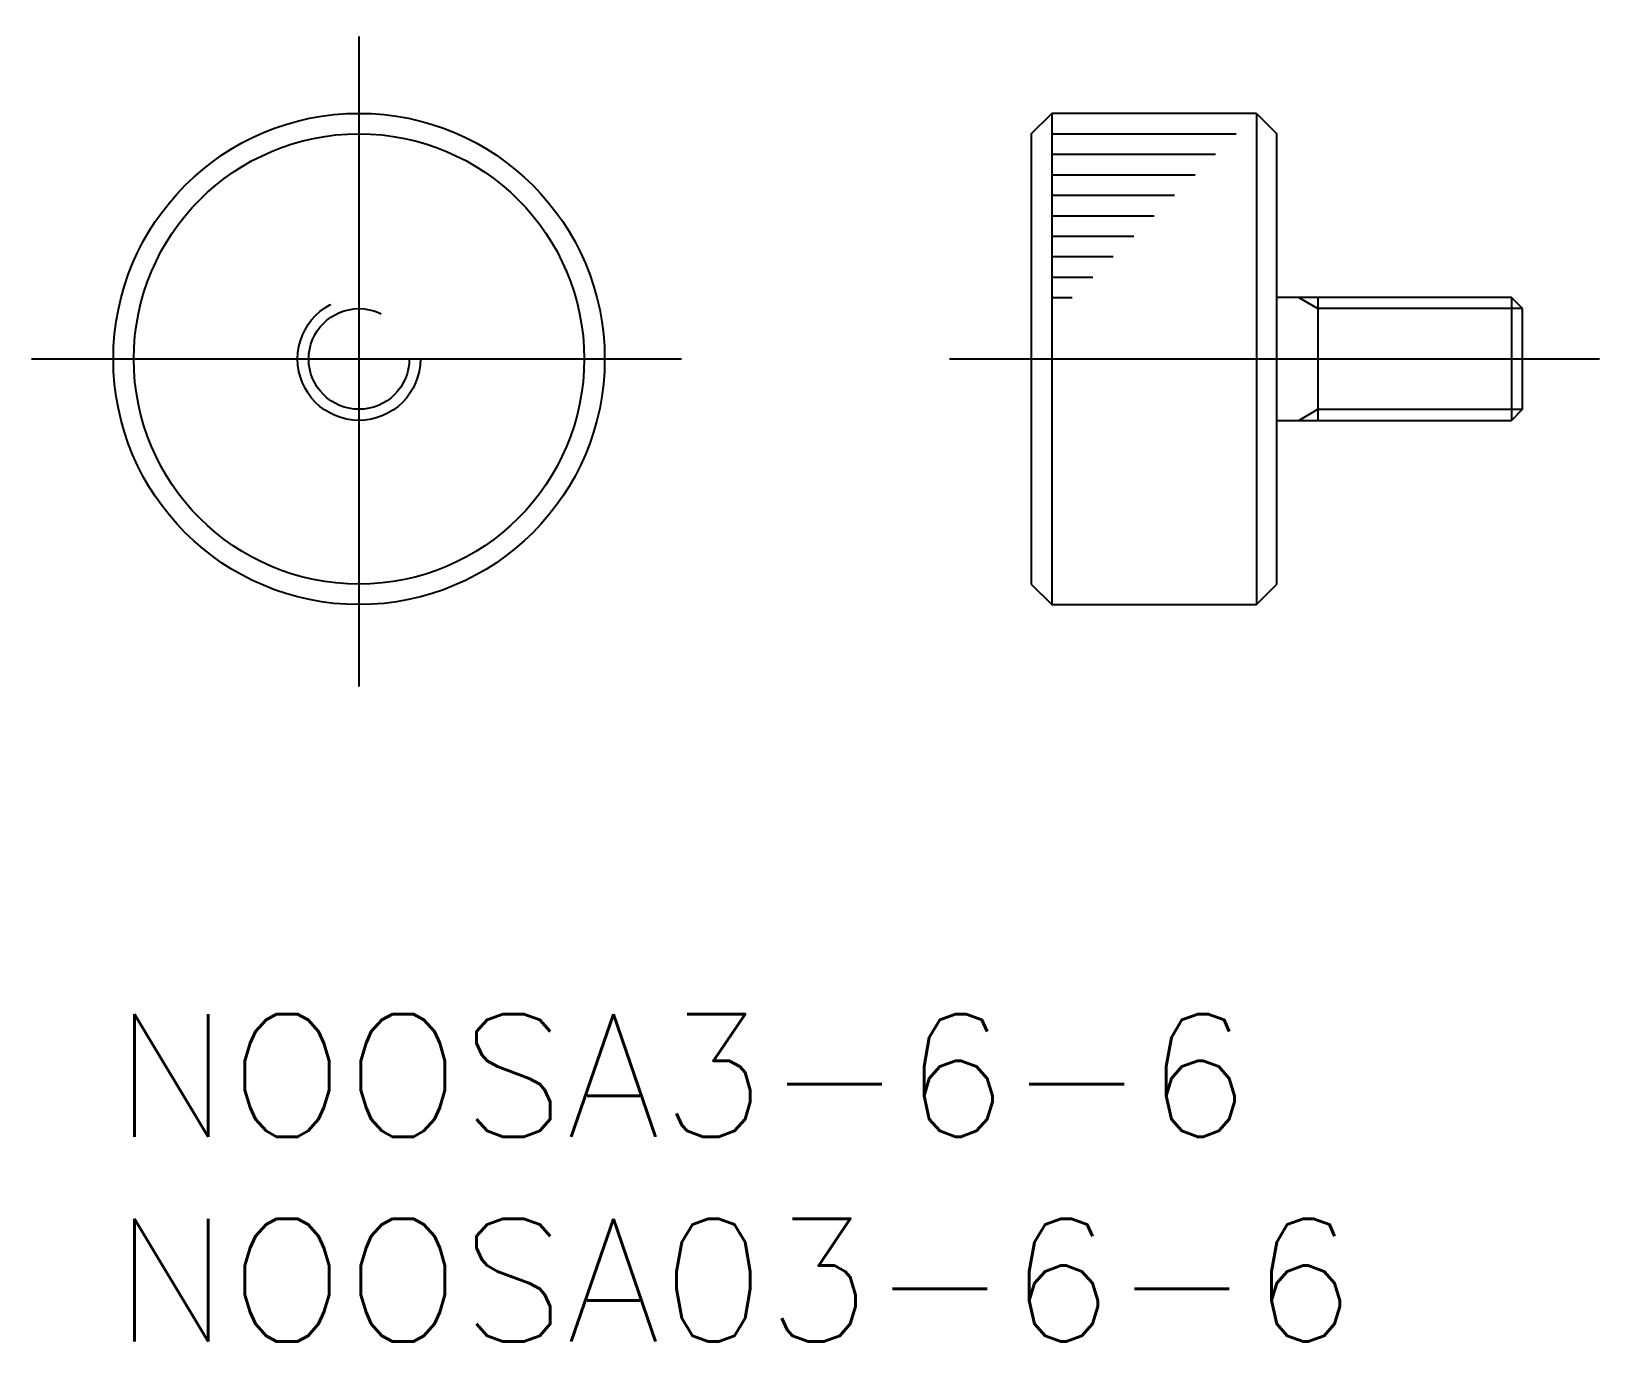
# Model space of a CAD drawing. Extents: x -2 to 36.4, y -8 to 24.
import ezdxf

# ---------------------------------------------------------------- set-up
doc = ezdxf.new("R2010")
doc.units = 0
doc.header["$LTSCALE"] = 0.5
doc.linetypes.add('CENTER', pattern=[50.8, 31.75, -6.35, 6.35, -6.35])
doc.linetypes.add('DASHED', pattern=[19.05, 12.7, -6.35])
for name, color, linetype in [('MSM_CENTER', 1, 'CENTER'), ('MSM_CONTINUOUS', 7, 'CONTINUOUS'), ('MSM_DASHED', 4, 'DASHED'), ('MSM_NARROW', 5, 'CONTINUOUS'), ('MSM_PART_NUMBER', 7, 'CONTINUOUS')]:
    doc.layers.add(name, color=color, linetype=linetype)
doc.styles.get("Standard").update_dxf_attribs({"font": 'txt.shx', "height": 3, "bigfont": 'bigfont.shx'})

# ---------------------------------------------------------------- blocks, each defined once
blk = doc.blocks.new('*U2')
at = {"layer": 'MSM_PART_NUMBER'}
blk.add_text('NOOSA3-6-6', height=3, dxfattribs=at).set_placement((0, -3))
blk = doc.blocks.new('*U3')
at = {"layer": 'MSM_PART_NUMBER'}
blk.add_text('NOOSA03-6-6', height=3, dxfattribs=at).set_placement((0, -8))

msp = doc.modelspace()

# ---------------------------------------------------------------- linework, layer by layer
at = {"layer": 'MSM_CENTER'}
for p, q in [((6, 8), (6, 24)), ((-2, 16), (14, 16)), ((20.421, 16), (36.421, 16))]:
    msp.add_line(p, q, dxfattribs=at)
at = {"layer": 'MSM_CONTINUOUS'}
for p, q in [((22.421, 21.5), (22.921, 22)), ((22.921, 22), (22.921, 10)), ((27.921, 22), (22.921, 22)), ((27.921, 22), (27.921, 10)), ((27.921, 22), (28.421, 21.5)), ((22.421, 21.5), (22.421, 10.5)), ((28.421, 10.5), (28.421, 21.5)), ((34.15, 17.5), (28.421, 17.5)), ((29.421, 17.5), (29.421, 14.5)), ((34.421, 17.229), (34.15, 17.5)), ((34.15, 17.5), (34.15, 14.5)), ((34.421, 14.771), (34.421, 17.229)), ((34.421, 14.771), (34.15, 14.5)), ((28.421, 14.5), (34.15, 14.5)), ((22.421, 10.5), (22.921, 10)), ((27.921, 10), (28.421, 10.5)), ((22.921, 10), (27.921, 10))]:
    msp.add_line(p, q, dxfattribs=at)
for radius in [6, 5.5]:
    msp.add_circle((6, 16), radius, dxfattribs=at)
at = {"layer": 'MSM_DASHED'}
for radius in [1.5, 1.229]:
    msp.add_circle((6, 16), radius, dxfattribs=at)
at = {"layer": 'MSM_NARROW'}
for p, q in [((22.921, 21.5), (27.421, 21.5)), ((22.921, 21), (26.921, 21)), ((22.921, 20.5), (26.421, 20.5)), ((22.921, 20), (25.921, 20)), ((22.921, 19.5), (25.421, 19.5)), ((22.921, 19), (24.921, 19)), ((22.921, 18.5), (24.421, 18.5)), ((22.921, 18), (23.921, 18)), ((22.921, 17.5), (23.421, 17.5)), ((28.952, 17.5), (29.421, 17.229)), ((34.421, 17.229), (29.421, 17.229)), ((28.952, 14.5), (29.421, 14.771)), ((29.421, 14.771), (34.421, 14.771))]:
    msp.add_line(p, q, dxfattribs=at)

# ---------------------------------------------------------------- block references
at = {"layer": 'MSM_CONTINUOUS'}
for name in ['*U2', '*U3']:
    msp.add_blockref(name, (0, 0), dxfattribs=at)

doc.saveas('drawing.dxf')
